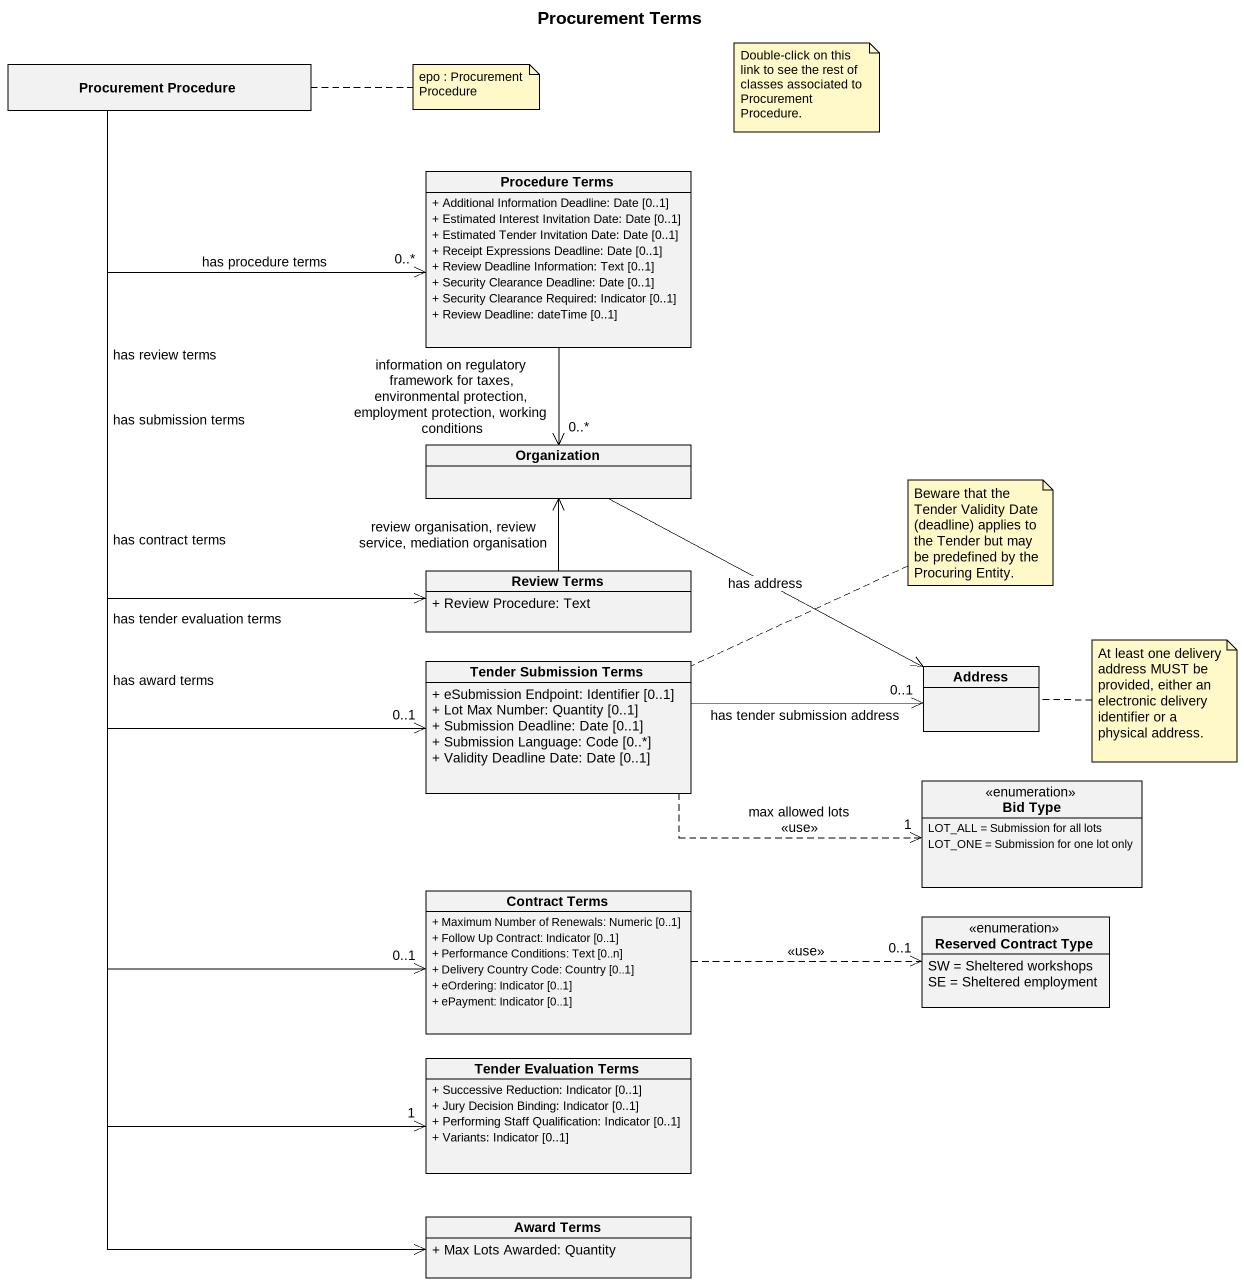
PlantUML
@startuml
title Procurement Terms
hide circle
hide empty members
skinparam classAttributeIconSize 0
class "Procurement Procedure" as Procurement_Procedure
class "Procedure Terms" as Procedure_Terms {
  + Additional Information Deadline: Date [0..1]
  + Estimated Interest Invitation Date: Date [0..1]
  + Estimated Tender Invitation Date: Date [0..1]
  + Receipt Expressions Deadline: Date [0..1]
  + Review Deadline Information: Text [0..1]
  + Security Clearance Deadline: Date [0..1]
  + Security Clearance Required: Indicator [0..1]
  + Review Deadline: dateTime [0..1]
}
class Organization
class "Review Terms" as Review_Terms {
  + Review Procedure: Text
}
class "Tender Submission Terms" as Tender_Submission_Terms {
  + eSubmission Endpoint: Identifier [0..1]
  + Lot Max Number: Quantity [0..1]
  + Submission Deadline: Date [0..1]
  + Submission Language: Code [0..*]
  + Validity Deadline Date: Date [0..1]
}
class Address
enum "Bid Type" as Bid_Type {
  LOT_ALL = Submission for all lots
  LOT_ONE = Submission for one lot only
}
class "Contract Terms" as Contract_Terms {
  + Maximum Number of Renewals: Numeric [0..1]
  + Follow Up Contract: Indicator [0..1]
  + Performance Conditions: Text [0..n]
  + Delivery Country Code: Country [0..1]
  + eOrdering: Indicator [0..1]
  + ePayment: Indicator [0..1]
}
enum "Reserved Contract Type" as Reserved_Contract_Type {
  SW = Sheltered workshops
  SE = Sheltered employment
}
class "Tender Evaluation Terms" as Tender_Evaluation_Terms {
  + Successive Reduction: Indicator [0..1]
  + Jury Decision Binding: Indicator [0..1]
  + Performing Staff Qualification: Indicator [0..1]
  + Variants: Indicator [0..1]
}
class "Award Terms" as Award_Terms {
  + Max Lots Awarded: Quantity
}
Procurement_Procedure -right-> "0..*" Procedure_Terms : has procedure terms
Procurement_Procedure --> Review_Terms : has review terms
Procurement_Procedure --> "0..1" Tender_Submission_Terms : has submission terms
Procurement_Procedure --> "0..1" Contract_Terms : has contract terms
Procurement_Procedure --> "1" Tender_Evaluation_Terms : has tender evaluation terms
Procurement_Procedure --> Award_Terms : has award terms
Procedure_Terms --> "0..*" Organization : information on regulatory framework for taxes, environmental protection, employment protection, working conditions
Organization -right-> Address : has address
Review_Terms -up-> Organization : review organisation, review service, mediation organisation
Tender_Submission_Terms -right-> "0..1" Address : has tender submission address
Tender_Submission_Terms .right.> "1" Bid_Type : max allowed lots\n<<use>>
Contract_Terms .right.> "0..1" Reserved_Contract_Type : <<use>>
note right of Procurement_Procedure : epo : Procurement Procedure
note as N2
  Double-click on this link to see the rest of classes associated to Procurement Procedure.
end note
note right of Tender_Submission_Terms : Beware that the Tender Validity Date (deadline) applies to the Tender but may be predefined by the Procuring Entity.
note right of Address : At least one delivery address MUST be provided, either an electronic delivery identifier or a physical address.
@enduml
